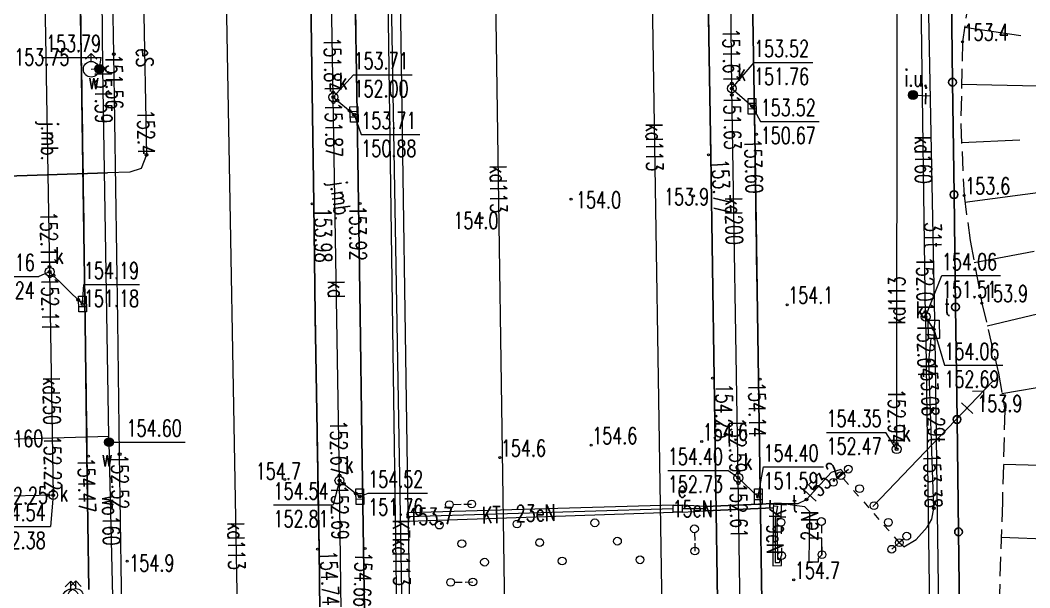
# Model space of a CAD drawing. Header units: metres. Extents: x 7583802 to 7586368, y 5958992 to 5960558.
# Drawn here: x 7585909 to 7585999.7, y 5959145.9 to 5959196.9 of the extents above; entities that cross this region are included whole.
import ezdxf
from ezdxf.enums import TextEntityAlignment as Align

# ---------------------------------------------------------------- set-up
doc = ezdxf.new("R2010")
doc.units = ezdxf.units.M
for name, pattern in [('3_1', [0]), ('3_BUBZ02', [2.45, 1.75, -0.7]), ('3_BUBZ02G', [2.45, 1.75, -0.7]), ('3_KTJZ01', [4, 3, -1]), ('3_KTKR01', [0]), ('4_1', [0]), ('4_SUOP03_13', [0]), ('4_SUOP05_02', [0]), ('4_SUPE_01', [0]), ('4_SUPI_01', [0]), ('4_SUPK_01', [0]), ('4_SUPT_01', [0]), ('4_SUPW_01', [0]), ('4_SUSM03_02', [0]), ('4_SUUS18_02', [0]), ('4_SUUS22_02', [0])]:
    doc.linetypes.add(name, pattern=pattern)
doc.layers.get('0').update_dxf_attribs({"color": 250, "linetype": 'CONTINUOUS', "lineweight": 100})
for name, color, linetype, lineweight in [('BUBZ_L_1', 7, '3_BUBZ02', 18), ('KTJZ_E_T_0', 7, 'CONTINUOUS', 15), ('KTJZ_L_0', 7, '3_KTJZ01', 18), ('KTKR_L_0', 7, '3_KTKR01', 25), ('KTOK_L_4', 7, 'CONTINUOUS', 25), ('RTPW_T_0', 7, 'CONTINUOUS', 15), ('RTPW_T_1', 7, 'CONTINUOUS', 15), ('SUOE_L_1', 1, '4_SUOP03_13', 25), ('SUOP_E_T_0', 7, 'CONTINUOUS', 18), ('SUOP_L_0', 7, '4_SUOP05_02', 18), ('SUPE_E_T_2', 1, 'CONTINUOUS', 15), ('SUPE_E_T_3', 1, 'CONTINUOUS', 15), ('SUPE_L_1', 1, '4_SUPE_01', 18), ('SUPE_L_2', 1, '4_SUPE_01', 18), ('SUPE_L_3', 1, '4_SUPE_01', 18), ('SUPI_E_T_0', 7, 'CONTINUOUS', 15), ('SUPI_L_0', 7, '4_SUPI_01', 18), ('SUPK_E_T_0', 34, 'CONTINUOUS', 15), ('SUPK_L_0', 34, '4_SUPK_01', 18), ('SUPT_E_T_0', 30, 'CONTINUOUS', 15), ('SUPT_L_0', 30, '4_SUPT_01', 18), ('SUPW_E_T_0', 5, 'CONTINUOUS', 15), ('SUPW_L_0', 5, '4_SUPW_01', 18), ('SUSM_L_4', 7, 'CONTINUOUS', 18), ('SUSM_T_3', 7, 'CONTINUOUS', 18), ('SUTE_T_0', 1, 'CONTINUOUS', 18), ('SUTI_T_0', 7, 'CONTINUOUS', 18), ('SUTK_T_0', 34, 'CONTINUOUS', 18), ('SUTT_T_0', 30, 'CONTINUOUS', 18), ('SUTW_T_0', 5, 'CONTINUOUS', 18), ('SUUE_E_T_2', 7, 'CONTINUOUS', 15), ('SUUE_L_3', 7, '4_1', 18), ('SUUI_E_T_6', 7, 'CONTINUOUS', 15), ('SUUI_T_8', 7, 'CONTINUOUS', 18), ('SUUK_E_T_3', 7, 'CONTINUOUS', 15), ('SUUK_T_0', 7, 'CONTINUOUS', 18), ('SUUK_T_4', 7, 'CONTINUOUS', 13), ('SUUT_E_T_3', 7, 'CONTINUOUS', 15), ('SUUT_L_3', 7, '4_SUUS22_02', 13), ('SUUW_E_T_5', 7, 'CONTINUOUS', 15), ('SUUW_T_0', 7, 'CONTINUOUS', 18), ('SUUW_T_7', 7, 'CONTINUOUS', 15)]:
    doc.layers.add(name, color=color, linetype=linetype, lineweight=lineweight)
doc.styles.get("Standard").update_dxf_attribs({"font": 'Simplex.SHX', "width": 0.75})

# ---------------------------------------------------------------- blocks, each defined once
blk = doc.blocks.new('3_RTPW01')
at = {"linetype": 'CONTINUOUS'}
blk.add_circle((0, 0), 0.09, dxfattribs=at)
blk = doc.blocks.new('3_RTPW02')
at = {"linetype": 'CONTINUOUS'}
blk.add_circle((0, 0), 0.09, dxfattribs=at)
blk = doc.blocks.new('4_SUSM04_01')
at = {"linetype": 'CONTINUOUS'}
blk.add_circle((0, 0), 0.35, dxfattribs=at)
blk = doc.blocks.new('4_SUPS01_03')
at = {"linetype": 'CONTINUOUS'}
blk.add_circle((0, 0), 0.125, dxfattribs=at)
blk = doc.blocks.new('4_SUPS01_10')
at = {"linetype": 'CONTINUOUS'}
blk.add_circle((0, 0), 0.125, dxfattribs=at)
blk = doc.blocks.new('4_SUPS01_05')
at = {"linetype": 'CONTINUOUS'}
blk.add_circle((0, 0), 0.125, dxfattribs=at)
blk = doc.blocks.new('4_SUPS01_07')
at = {"linetype": 'CONTINUOUS'}
blk.add_circle((0, 0), 0.125, dxfattribs=at)
blk = doc.blocks.new('4_SUPS01_08')
at = {"linetype": 'CONTINUOUS'}
blk.add_circle((0, 0), 0.125, dxfattribs=at)
blk = doc.blocks.new('4_SUUS31_01')
at = {"linetype": 'CONTINUOUS'}
for radius in [0.4, 0.36, 0.32, 0.28, 0.24, 0.2, 0.16, 0.12, 0.08, 0.04, 0.0114]:
    blk.add_circle((0, 0), radius, dxfattribs=at)
blk = doc.blocks.new('4_SUUS22_01')
at = {"linetype": 'CONTINUOUS'}
blk.add_circle((0, 0), 0.4, dxfattribs=at)
blk = doc.blocks.new('4_SUUS05')
at = {"linetype": 'CONTINUOUS'}
for p, q in [((-0.7, -0.35), (-0.7, 0.35)), ((-0.7, 0.35), (0.7, 0.35)), ((-0.245, 0.35), (-0.245, -0.35)), ((0.245, 0.35), (0.245, -0.35)), ((0.7, 0.35), (0.7, -0.35)), ((0.7, -0.35), (-0.7, -0.35))]:
    blk.add_line(p, q, dxfattribs=at)
blk = doc.blocks.new('4_SUUS02')
at = {"linetype": 'CONTINUOUS'}
for p, q in [((0, 1.4), (-0.495, 0.905)), ((0, 1.4), (0.495, 0.905)), ((0, 0.7), (0, 1.4))]:
    blk.add_line(p, q, dxfattribs=at)
blk.add_circle((0, 0), 0.7, dxfattribs=at)
blk = doc.blocks.new('4_SUUS25')
at = {"linetype": 'CONTINUOUS'}
for radius in [0.4, 0.35, 0.3, 0.25, 0.2, 0.15, 0.1, 0.05, 0.0143]:
    blk.add_circle((0, 0), radius, dxfattribs=at)

msp = doc.modelspace()

# ---------------------------------------------------------------- linework, layer by layer
at = {"layer": 'BUBZ_L_1', "linetype": '3_BUBZ02G'}
for p, q in [((7585994.19, 5959198.81), (7585993.63, 5959194.96)), ((7585993.63, 5959194.96), (7585993.47, 5959187.55)), ((7585993.47, 5959187.55), (7585993.77, 5959181.15)), ((7585993.77, 5959181.15), (7585994.31, 5959177.09)), ((7585994.31, 5959177.09), (7585995.37, 5959171.48)), ((7585995.37, 5959171.48), (7585996.85, 5959165.18)), ((7585996.85, 5959165.18), (7585997.43, 5959161.85)), ((7585997.43, 5959161.85), (7585997.21, 5959153.58)), ((7585997.21, 5959153.58), (7585996.77, 5959140.22))]:
    msp.add_line(p, q, dxfattribs=at)
at = {"layer": 'BUBZ_L_1', "linetype": '3_1'}
for p, q in [((7585993.82, 5959196.268), (7585998.877, 5959195.532)), ((7585993.548, 5959191.144), (7586003.823, 5959190.922)), ((7585993.547, 5959185.903), (7585998.785, 5959186.148)), ((7585993.851, 5959180.541), (7586004.501, 5959181.958)), ((7585994.682, 5959175.122), (7586000.071, 5959176.14)), ((7585995.848, 5959169.445), (7586007.134, 5959172.096)), ((7585997.169, 5959163.348), (7586003.317, 5959164.419)), ((7585997.301, 5959156.994), (7586010.053, 5959156.655)), ((7585997.106, 5959150.432), (7586003.668, 5959150.216))]:
    msp.add_line(p, q, dxfattribs=at)
at = {"layer": 'KTJZ_L_0', "linetype": '3_KTJZ01'}
for p, q in [((7585970.41, 5959222.75), (7585971, 5959184.74)), ((7585938.9, 5959210.46), (7585939.19, 5959190.44)), ((7585914.23, 5959206.83), (7585914.44, 5959193.82)), ((7585974.96, 5959186.64), (7585974.68, 5959204.63)), ((7585935.2, 5959190.42), (7585935.04, 5959200.44)), ((7585914.44, 5959193.82), (7585914.79, 5959169.77)), ((7585935.34, 5959180.4), (7585935.2, 5959190.42)), ((7585939.19, 5959190.44), (7585939.49, 5959170.42)), ((7585975.3, 5959164.65), (7585974.96, 5959186.64)), ((7585971, 5959184.74), (7585971.61, 5959144.71)), ((7585935.47, 5959170.4), (7585935.34, 5959180.4)), ((7585935.69, 5959156.38), (7585935.47, 5959170.4)), ((7585939.49, 5959170.42), (7585939.65, 5959159.4)), ((7585914.79, 5959169.77), (7585914.95, 5959157.73)), ((7585975.61, 5959144.64), (7585975.3, 5959164.65)), ((7585939.65, 5959159.4), (7585939.8, 5959149.42)), ((7585914.95, 5959157.73), (7585915.11, 5959145.74)), ((7585935.81, 5959149.37), (7585935.69, 5959156.38)), ((7585936, 5959136.37), (7585935.81, 5959149.37)), ((7585939.8, 5959149.42), (7585940, 5959136.4))]:
    msp.add_line(p, q, dxfattribs=at)
at = {"layer": 'KTKR_L_0', "linetype": '3_KTKR01'}
for p, q in [((7585970.41, 5959222.75), (7585971, 5959184.74)), ((7585939.19, 5959190.44), (7585938.9, 5959210.46)), ((7585914.44, 5959193.82), (7585914.23, 5959206.83)), ((7585974.68, 5959204.63), (7585974.96, 5959186.64)), ((7585935.04, 5959200.44), (7585935.2, 5959190.42)), ((7585914.79, 5959169.77), (7585914.44, 5959193.82)), ((7585935.2, 5959190.42), (7585935.34, 5959180.4)), ((7585939.49, 5959170.42), (7585939.19, 5959190.44)), ((7585974.96, 5959186.64), (7585975.3, 5959164.65)), ((7585971, 5959184.74), (7585971.61, 5959144.71)), ((7585935.34, 5959180.4), (7585935.47, 5959170.4)), ((7585935.47, 5959170.4), (7585935.69, 5959156.38)), ((7585939.65, 5959159.4), (7585939.49, 5959170.42)), ((7585914.95, 5959157.73), (7585914.79, 5959169.77)), ((7585975.3, 5959164.65), (7585975.61, 5959144.64)), ((7585939.8, 5959149.42), (7585939.65, 5959159.4)), ((7585915.11, 5959145.74), (7585914.95, 5959157.73)), ((7585935.69, 5959156.38), (7585935.81, 5959149.37)), ((7585935.81, 5959149.37), (7585936, 5959136.37)), ((7585940, 5959136.4), (7585939.8, 5959149.42))]:
    msp.add_line(p, q, dxfattribs=at)
at = {"layer": 'KTOK_L_4'}
for p, q in [((7585992.731, 5959191.32), (7585992.596, 5959201.42)), ((7585992.867, 5959181.22), (7585992.731, 5959191.32)), ((7585993.003, 5959171.12), (7585992.867, 5959181.22)), ((7585993.139, 5959161.019), (7585993.003, 5959171.12)), ((7585993.274, 5959150.919), (7585993.139, 5959161.019)), ((7585993.41, 5959140.819), (7585993.274, 5959150.919))]:
    msp.add_line(p, q, dxfattribs=at)
for centre in [(7585992.731, 5959191.32), (7585992.867, 5959181.22), (7585993.003, 5959171.12), (7585993.139, 5959161.019), (7585993.274, 5959150.919)]:
    msp.add_circle(centre, 0.35, dxfattribs=at)
at = {"layer": 'SUOE_L_1', "linetype": '4_1'}
for p, q in [((7585916.79, 5959183.17), (7585903.85, 5959182.76)), ((7585976.66, 5959153.46), (7585970.52, 5959153.2)), ((7585976.6, 5959153.08), (7585970.54, 5959152.8))]:
    msp.add_line(p, q, dxfattribs=at)
at = {"layer": 'SUOP_L_0', "linetype": '4_1'}
for p, q in [((7585941.62, 5959223.88), (7585942.85, 5959138.09)), ((7585943.82, 5959152.636), (7585942.76, 5959222.67)), ((7585967.64, 5959153.31), (7585943.82, 5959152.636)), ((7585967.64, 5959152.69), (7585967.64, 5959153.31)), ((7585970.52, 5959153.2), (7585968.44, 5959153.31)), ((7585968.44, 5959153.31), (7585968.44, 5959152.69)), ((7585968.44, 5959152.69), (7585970.54, 5959152.8)), ((7585970.54, 5959152.8), (7585970.52, 5959153.2)), ((7585976.6, 5959153.08), (7585976.57, 5959147.87)), ((7585976.66, 5959153.46), (7585976.6, 5959153.08)), ((7585977.37, 5959153.46), (7585976.66, 5959153.46)), ((7585977.32, 5959152.13), (7585977.37, 5959153.46)), ((7585943.82, 5959152.636), (7585943.832, 5959151.879)), ((7585943.832, 5959151.879), (7585943.82, 5959152.636)), ((7585943.832, 5959151.879), (7585967.64, 5959152.69)), ((7585944.04, 5959138.11), (7585943.832, 5959151.879)), ((7585976.97, 5959151.43), (7585976.97, 5959152.13)), ((7585976.97, 5959152.13), (7585977.32, 5959152.13)), ((7585977.02, 5959149.14), (7585976.97, 5959151.43)), ((7585977.02, 5959148.44), (7585977.02, 5959149.14)), ((7585977.37, 5959148.44), (7585977.02, 5959148.44)), ((7585977.37, 5959147.89), (7585977.37, 5959148.44)), ((7585976.57, 5959147.87), (7585977.37, 5959147.89))]:
    msp.add_line(p, q, dxfattribs=at)
at = {"layer": 'SUPE_L_1', "linetype": '4_SUPE_01'}
for p, q in [((7585996.333, 5959164.423), (7585985.562, 5959153.207)), ((7585995.502, 5959163.557), (7585994.512, 5959163.537)), ((7585995.502, 5959163.557), (7585995.522, 5959162.568)), ((7585993.543, 5959162.528), (7585994.552, 5959161.558))]:
    msp.add_line(p, q, dxfattribs=at)
at = {"layer": 'SUPE_L_2', "linetype": '4_SUPE_01'}
for p, q in [((7585919.99, 5959201.78), (7585920.31, 5959184.8)), ((7585920.31, 5959184.8), (7585919.83, 5959183.58)), ((7585919.83, 5959183.58), (7585918.82, 5959183.24)), ((7585916.79, 5959183.17), (7585903.85, 5959182.76)), ((7585918.82, 5959183.24), (7585916.79, 5959183.17))]:
    msp.add_line(p, q, dxfattribs=at)
at = {"layer": 'SUPE_L_3', "linetype": '4_SUPE_01'}
for p, q in [((7585967.64, 5959153), (7585943.826, 5959152.258)), ((7585970.53, 5959153), (7585968.44, 5959153)), ((7585970.52, 5959153.2), (7585976.66, 5959153.46)), ((7585970.54, 5959152.8), (7585976.6, 5959153.08)), ((7585976.63, 5959153.27), (7585976.998, 5959153.234)), ((7585976.998, 5959153.234), (7585976.782, 5959152.12)), ((7585978.74, 5959153.27), (7585977.37, 5959153.46)), ((7585979.46, 5959153.17), (7585978.74, 5959153.27)), ((7585979.9, 5959152.72), (7585979.46, 5959153.17)), ((7585979.88, 5959150.36), (7585979.9, 5959152.72)), ((7585976.782, 5959152.12), (7585976.795, 5959148.155)), ((7585979.86, 5959148.19), (7585979.88, 5959150.36)), ((7585980.975, 5959150.36), (7585979.88, 5959150.36)), ((7585981, 5959148.87), (7585980.975, 5959150.36)), ((7585976.795, 5959148.155), (7585977.195, 5959148.165)), ((7585977.195, 5959148.165), (7585977.37, 5959148.79)), ((7585980.65, 5959148.2), (7585979.86, 5959148.19)), ((7585980.65, 5959148.514), (7585981, 5959148.87)), ((7585980.65, 5959148.514), (7585980.65, 5959148.2))]:
    msp.add_line(p, q, dxfattribs=at)
at = {"layer": 'SUPI_L_0', "linetype": '4_1'}
msp.add_line((7585989.18, 5959190.17), (7585990.741, 5959190.113), dxfattribs=at)
at = {"layer": 'SUPK_L_0', "linetype": '4_1'}
for p, q in [((7585953, 5959110.43), (7585951.24, 5959228.4)), ((7585965.28, 5959228.53), (7585967.09, 5959112.47)), ((7585972.9, 5959190.76), (7585972.42, 5959228.76)), ((7585990.31, 5959170.25), (7585989.48, 5959228.86)), ((7585987.75, 5959227.15), (7585987.71, 5959158.35)), ((7585937.09, 5959189.97), (7585936.56, 5959217.66)), ((7585943.38, 5959138.36), (7585942.01, 5959217.64)), ((7585928.55, 5959140.29), (7585927.19, 5959215.01)), ((7585910.98, 5959210.14), (7585911.6, 5959174.29)), ((7585937.64, 5959155.53), (7585937.09, 5959189.97)), ((7585937.09, 5959189.97), (7585938.95, 5959188.43)), ((7585972.9, 5959190.76), (7585974.72, 5959189.16)), ((7585973.48, 5959155.78), (7585972.9, 5959190.76)), ((7585911.6, 5959174.29), (7585914.55, 5959171.39)), ((7585911.6, 5959174.29), (7585911.92, 5959154.23)), ((7585991.05, 5959169.12), (7585990.31, 5959170.25)), ((7585990.31, 5959170.25), (7585990.95, 5959123.33)), ((7585937.87, 5959139.33), (7585937.64, 5959155.53)), ((7585937.64, 5959155.53), (7585939.47, 5959154.09)), ((7585973.48, 5959155.78), (7585975.28, 5959154.08)), ((7585973.98, 5959120.46), (7585973.48, 5959155.78)), ((7585911.92, 5959154.23), (7585894.73, 5959153.82))]:
    msp.add_line(p, q, dxfattribs=at)
at = {"layer": 'SUPT_L_0', "linetype": '4_SUPT_01'}
for p, q in [((7585991.135, 5959169.946), (7585989.975, 5959229.301)), ((7585991.135, 5959169.946), (7585991.05, 5959169.12)), ((7585991.16, 5959168.296), (7585991.05, 5959169.12)), ((7585990.61, 5959166.26), (7585990.824, 5959168.293)), ((7585991.815, 5959123.035), (7585991.16, 5959168.296)), ((7585990.86, 5959158.17), (7585990.61, 5959166.26)), ((7585991.05, 5959153.06), (7585990.86, 5959158.17)), ((7585982.7, 5959156.53), (7585981.82, 5959156.26)), ((7585982.7, 5959156.53), (7585982.979, 5959156.215)), ((7585979.6, 5959153.82), (7585981.82, 5959156.26)), ((7585978.85, 5959153.48), (7585979.6, 5959153.82)), ((7585977.37, 5959153.46), (7585978.85, 5959153.48)), ((7585990.86, 5959152.06), (7585991.05, 5959153.06)), ((7585990.44, 5959151.34), (7585990.86, 5959152.06)), ((7585989.46, 5959150.25), (7585990.44, 5959151.34)), ((7585988.35, 5959149.57), (7585989.46, 5959150.25)), ((7585988.35, 5959149.57), (7585987.945, 5959149.945))]:
    msp.add_line(p, q, dxfattribs=at)
at = {"layer": 'SUPW_L_0', "linetype": '4_1'}
for p, q in [((7585916.39, 5959192.55), (7585916.14, 5959211.75)), ((7585917.36, 5959193.83), (7585917.2, 5959205.8)), ((7585917.73, 5959169.87), (7585917.36, 5959193.83)), ((7585915.33, 5959192.49), (7585916.07, 5959192.52)), ((7585916.07, 5959192.52), (7585916.39, 5959192.55)), ((7585916.931, 5959159.513), (7585916.39, 5959192.55)), ((7585917.89, 5959157.9), (7585917.73, 5959169.87)), ((7585904.07, 5959159.13), (7585916.931, 5959159.513)), ((7585916.94, 5959158.98), (7585916.931, 5959159.513)), ((7585917.55, 5959134.81), (7585916.94, 5959158.98)), ((7585918.05, 5959145.92), (7585917.89, 5959157.9)), ((7585918.18, 5959133.83), (7585918.05, 5959145.92))]:
    msp.add_line(p, q, dxfattribs=at)
at = {"layer": 'SUSM_L_4', "linetype": '4_SUSM03_02'}
for p, q in [((7585982.845, 5959156.097), (7585983.37, 5959156.56)), ((7585982.283, 5959155.601), (7585982.808, 5959156.064)), ((7585982.925, 5959155.701), (7585983.385, 5959155.174)), ((7585983.84, 5959154.652), (7585984.295, 5959154.13)), ((7585984.75, 5959153.609), (7585985.205, 5959153.087)), ((7585947.87, 5959153.379), (7585948.57, 5959153.396)), ((7585948.82, 5959153.403), (7585949.52, 5959153.42)), ((7585985.66, 5959152.565), (7585986.115, 5959152.044)), ((7585977.326, 5959151.43), (7585977.338, 5959150.73)), ((7585980.956, 5959151.5), (7585980.968, 5959150.8)), ((7585986.57, 5959151.522), (7585987.025, 5959151)), ((7585969.547, 5959150.84), (7585969.561, 5959150.14)), ((7585987.485, 5959150.473), (7585987.945, 5959149.945)), ((7585988.356, 5959150.301), (7585987.827, 5959149.842)), ((7585969.566, 5959149.9), (7585969.58, 5959149.2)), ((7585977.358, 5959149.49), (7585977.37, 5959148.79)), ((7585980.988, 5959149.57), (7585981, 5959148.87)), ((7585987.799, 5959149.818), (7585987.27, 5959149.36)), ((7585947.98, 5959146.387), (7585948.68, 5959146.401)), ((7585948.93, 5959146.406), (7585949.63, 5959146.42))]:
    msp.add_line(p, q, dxfattribs=at)
for centre in [(7585983.37, 5959156.56), (7585982.02, 5959155.37), (7585982.695, 5959155.965), (7585947.52, 5959153.37), (7585949.52, 5959153.42), (7585977.32, 5959151.78), (7585980.95, 5959151.85), (7585969.54, 5959151.19), (7585988.62, 5959150.53), (7585987.945, 5959149.945), (7585969.58, 5959149.2), (7585977.37, 5959148.79), (7585981, 5959148.87), (7585987.27, 5959149.36), (7585947.63, 5959146.38), (7585949.63, 5959146.42)]:
    msp.add_circle(centre, 0.35, dxfattribs=at)
at = {"layer": 'SUTK_T_0', "linetype": 'CONTINUOUS'}
for p, q in [((7585972.9, 5959190.76), (7585974.899, 5959193.088)), ((7585974.899, 5959193.088), (7585980.164, 5959193.088)), ((7585937.09, 5959189.97), (7585938.905, 5959191.984)), ((7585938.905, 5959191.984), (7585944.17, 5959191.984)), ((7585974.72, 5959189.16), (7585975.491, 5959187.789)), ((7585938.95, 5959188.43), (7585939.605, 5959186.624)), ((7585975.491, 5959187.789), (7585980.756, 5959187.789)), ((7585939.605, 5959186.624), (7585944.871, 5959186.624)), ((7585905.308, 5959173.873), (7585910.628, 5959173.873)), ((7585911.6, 5959174.29), (7585910.628, 5959173.873)), ((7585990.31, 5959170.25), (7585991.781, 5959173.945)), ((7585991.781, 5959173.945), (7585997.046, 5959173.945)), ((7585914.55, 5959171.39), (7585914.683, 5959173.143)), ((7585914.683, 5959173.143), (7585919.677, 5959173.143)), ((7585981.412, 5959159.861), (7585986.732, 5959159.861)), ((7585987.71, 5959158.35), (7585986.732, 5959159.861)), ((7585967.152, 5959156.445), (7585972.526, 5959156.445)), ((7585973.48, 5959155.78), (7585972.526, 5959156.445)), ((7585975.28, 5959154.08), (7585975.749, 5959156.75)), ((7585975.749, 5959156.75), (7585981.123, 5959156.75)), ((7585937.64, 5959155.53), (7585937.088, 5959153.34)), ((7585911.92, 5959154.23), (7585911.668, 5959151.402)), ((7585939.47, 5959154.09), (7585940.228, 5959154.404)), ((7585940.228, 5959154.404), (7585945.548, 5959154.404)), ((7585931.714, 5959153.34), (7585937.088, 5959153.34)), ((7585906.294, 5959151.402), (7585911.668, 5959151.402))]:
    msp.add_line(p, q, dxfattribs=at)
at = {"layer": 'SUTT_T_0', "linetype": 'CONTINUOUS'}
for p, q in [((7585991.05, 5959169.12), (7585991.999, 5959165.885)), ((7585991.999, 5959165.885), (7585997.265, 5959165.885))]:
    msp.add_line(p, q, dxfattribs=at)
at = {"layer": 'SUTW_T_0', "linetype": 'CONTINUOUS'}
for p, q in [((7585911.014, 5959193.55), (7585916.225, 5959193.55)), ((7585916.07, 5959192.52), (7585916.225, 5959193.55)), ((7585916.94, 5959158.98), (7585918.516, 5959158.991)), ((7585918.516, 5959158.991), (7585923.782, 5959158.991))]:
    msp.add_line(p, q, dxfattribs=at)
at = {"layer": 'SUUE_L_3', "linetype": '4_SUUS18_02'}
for p, q in [((7585967.64, 5959152.69), (7585967.64, 5959153.31)), ((7585967.64, 5959153.31), (7585968.44, 5959153.31)), ((7585968.44, 5959153.31), (7585968.44, 5959152.69)), ((7585968.44, 5959152.69), (7585967.64, 5959152.69))]:
    msp.add_line(p, q, dxfattribs=at)
at = {"layer": 'SUUT_L_3', "linetype": '4_SUUS22_02'}
for p, q in [((7585990.54, 5959169.94), (7585991.54, 5959169.95)), ((7585990.56, 5959168.29), (7585990.54, 5959169.94)), ((7585991.54, 5959169.95), (7585991.56, 5959168.3)), ((7585991.56, 5959168.3), (7585990.56, 5959168.29))]:
    msp.add_line(p, q, dxfattribs=at)

# ---------------------------------------------------------------- block references
at = {"layer": 'RTPW_T_0'}
for p in [(7585993.63, 5959194.96), (7585958.45, 5959180.82), (7585969.46, 5959181.1), (7585993.77, 5959181.15), (7585950.45, 5959179.13), (7585977.87, 5959171.33), (7585995.37, 5959171.48), (7585997.43, 5959161.85), (7585970.19, 5959159.03), (7585960.25, 5959158.71), (7585952.05, 5959157.59), (7585932.73, 5959155.63), (7585918.56, 5959148.28), (7585978.46, 5959146.61)]:
    msp.add_blockref('3_RTPW01', p, dxfattribs=at)
at = {"layer": 'RTPW_T_1'}
for p in [(7585975.11, 5959186.64), (7585970.81, 5959184.79), (7585935.19, 5959180.4), (7585939.49, 5959180.43), (7585971.16, 5959164.73), (7585975.45, 5959164.65), (7585915.1, 5959157.73), (7585935.66, 5959149.37), (7585939.95, 5959149.42)]:
    msp.add_blockref('3_RTPW02', p, dxfattribs=at)
at = {"layer": 'SUSM_T_3'}
for p in [(7585984.38, 5959154.8), (7585985.68, 5959153.28), (7585946.61, 5959151.53), (7585953.6, 5959151.63), (7585960.59, 5959151.73), (7585986.97, 5959151.77), (7585948.64, 5959149.86), (7585955.63, 5959149.96), (7585962.62, 5959150.08), (7585950.68, 5959148.2), (7585957.65, 5959148.3), (7585964.65, 5959148.41)]:
    msp.add_blockref('4_SUSM04_01', p, dxfattribs=at)
at = {"layer": 'SUTE_T_0'}
for p in [(7585920.31, 5959184.8), (7585943.826, 5959152.258)]:
    msp.add_blockref('4_SUPS01_03', p, dxfattribs=at)
at = {"layer": 'SUTI_T_0'}
for p in [(7585990.61, 5959166.26), (7585991.05, 5959153.06)]:
    msp.add_blockref('4_SUPS01_10', p, dxfattribs=at)
at = {"layer": 'SUTK_T_0'}
for p in [(7585972.894, 5959191.209), (7585972.9, 5959190.76), (7585937.081, 5959190.414), (7585937.09, 5959189.97), (7585972.909, 5959190.201), (7585937.097, 5959189.535), (7585937.452, 5959189.67), (7585974.72, 5959189.16), (7585938.544, 5959188.766), (7585938.95, 5959188.43), (7585911.592, 5959174.748), (7585911.6, 5959174.29), (7585911.607, 5959173.863), (7585911.942, 5959173.953), (7585914.168, 5959171.765), (7585914.55, 5959171.39), (7585990.304, 5959170.702), (7585990.31, 5959170.25), (7585990.54, 5959169.94), (7585987.71, 5959158.819), (7585987.71, 5959158.35), (7585973.473, 5959156.228), (7585937.64, 5959155.53), (7585937.641, 5959155.986), (7585973.48, 5959155.78), (7585973.487, 5959155.309), (7585911.914, 5959154.62), (7585937.645, 5959155.146), (7585938.023, 5959155.228), (7585911.454, 5959154.219), (7585911.92, 5959154.23), (7585939.119, 5959154.366), (7585939.47, 5959154.09), (7585975.28, 5959154.08)]:
    msp.add_blockref('4_SUPS01_05', p, dxfattribs=at)
at = {"layer": 'SUTT_T_0'}
for p in [(7585991.05, 5959169.12), (7585979.6, 5959153.82)]:
    msp.add_blockref('4_SUPS01_07', p, dxfattribs=at)
at = {"layer": 'SUTW_T_0'}
for p in [(7585917.36, 5959193.83), (7585916.07, 5959192.52), (7585916.39, 5959192.55), (7585916.94, 5959158.98), (7585917.89, 5959157.9)]:
    msp.add_blockref('4_SUPS01_08', p, dxfattribs=at)
at = {"layer": 'SUUI_T_8'}
msp.add_blockref('4_SUUS31_01', (7585989.18, 5959190.17), dxfattribs=at)
at = {"layer": 'SUUK_T_0'}
for p, rotation in [((7585938.95, 5959188.43), 271.71440912814086), ((7585974.72, 5959189.16), 270.66747090197214), ((7585914.55, 5959171.39), 270.65166584423275), ((7585939.47, 5959154.09), 270.7428010583282), ((7585975.28, 5959154.08), 89.8575488914249)]:
    msp.add_blockref('4_SUUS05', p, dxfattribs=dict(at, rotation=rotation))
at = {"layer": 'SUUK_T_4'}
for p in [(7585972.9, 5959190.76), (7585937.09, 5959189.97), (7585911.6, 5959174.29), (7585990.31, 5959170.25), (7585987.71, 5959158.35), (7585937.64, 5959155.53), (7585973.48, 5959155.78), (7585911.92, 5959154.23)]:
    msp.add_blockref('4_SUUS22_01', p, dxfattribs=at)
at = {"layer": 'SUUW_T_0'}
for p in [(7585915.33, 5959192.49), (7585913.5, 5959145.08), (7585913.94, 5959145.12)]:
    msp.add_blockref('4_SUUS02', p, dxfattribs=at)
at = {"layer": 'SUUW_T_7'}
for p in [(7585916.07, 5959192.52), (7585916.94, 5959158.98)]:
    msp.add_blockref('4_SUUS25', p, dxfattribs=at)

# ---------------------------------------------------------------- texts
at = {"layer": 'KTJZ_E_T_0', "width": 0.7}
for rotation, p in [(270, (7585911.39, 5959186.05)), (277.90716, (7585937.559, 5959180.689))]:
    msp.add_text('j.mb.', height=1.5, rotation=rotation, dxfattribs=at).set_placement(p, align=Align.MIDDLE)
at = {"layer": 'RTPW_T_0', "width": 0.7}
for s, p in [('153.4', (7585993.73, 5959195.06)), ('153.6', (7585993.87, 5959181.25)), ('153.9', (7585966.814, 5959180.282)), ('154.0', (7585958.899, 5959179.997)), ('154.0', (7585947.882, 5959178.143)), ('154.1', (7585977.97, 5959171.43)), ('153.9', (7585995.47, 5959171.58)), ('153.9', (7585994.958, 5959161.7)), ('154.6', (7585960.35, 5959158.81)), ('154.6', (7585970.29, 5959159.13)), ('154.6', (7585952.15, 5959157.69)), ('154.7', (7585930.124, 5959155.617)), ('154.9', (7585918.758, 5959147.368)), ('154.7', (7585978.56, 5959146.71))]:
    msp.add_text(s, height=1.5, dxfattribs=at).set_placement(p)
at = {"layer": 'RTPW_T_1', "width": 0.7}
msp.add_text('153.75', height=1.5, dxfattribs=at).set_placement((7585908.42, 5959192.83))
for s, rotation, p in [('153.60', 271.82129, (7585974.028, 5959186.228)), ('153.77', 272.78256, (7585971.083, 5959184.376)), ('153.92', 270.26168, (7585938.544, 5959180.231)), ('153.98', 270.51932, (7585935.411, 5959180.05)), ('154.23', 269.71063, (7585971.455, 5959164.255)), ('154.14', 270.90222, (7585974.391, 5959164.372)), ('154.47', 271.35358, (7585914.127, 5959157.582)), ('154.74', 272.91189, (7585935.887, 5959149.192)), ('154.66', 268.18875, (7585939.073, 5959149.139))]:
    msp.add_text(s, height=1.5, rotation=rotation, dxfattribs=at).set_placement(p)
at = {"layer": 'SUOP_E_T_0', "width": 0.7}
for rotation, p in [(86.5834, (7585977.04, 5959152.927)), (1.02304, (7585951.294, 5959152.442)), (270, (7585943.177, 5959151.214))]:
    msp.add_text('KT', height=1.5, rotation=rotation, dxfattribs=at).set_placement(p, align=Align.MIDDLE)
at = {"layer": 'SUPE_E_T_2', "width": 0.7}
msp.add_text('eS', height=1.5, rotation=271.07984, dxfattribs=at).set_placement((7585920.146, 5959193.527), align=Align.MIDDLE)
at = {"layer": 'SUPE_E_T_3', "width": 0.7}
msp.add_text('15eN', height=1.5, dxfattribs=at).set_placement((7585969.38, 5959153), align=Align.MIDDLE)
for s, rotation, p in [('23eN', 1.78576, (7585955.273, 5959152.614)), ('2eN', 89.595, (7585979.886, 5959151.47)), ('9eN', 270.1848, (7585976.788, 5959150.256))]:
    msp.add_text(s, height=1.5, rotation=rotation, dxfattribs=at).set_placement(p, align=Align.MIDDLE)
at = {"layer": 'SUPI_E_T_0', "width": 0.7}
msp.add_text('i', height=1.5, rotation=357.90877, dxfattribs=at).set_placement((7585990.336, 5959190.128), align=Align.MIDDLE)
at = {"layer": 'SUPK_E_T_0', "width": 0.7}
for s, rotation, p in [('kd113', 270.89348, (7585965.951, 5959185.482)), ('kd160', 270.81134, (7585990.11, 5959184.349)), ('kd113', 270.85473, (7585951.936, 5959181.72)), ('kd200', 270.94993, (7585973.097, 5959178.861)), ('kd113', 89.9667, (7585987.718, 5959171.709)), ('kd', 270.91492, (7585937.366, 5959172.706)), ('kd250', 270.91391, (7585911.785, 5959162.683)), ('kd113', 271.04274, (7585928.379, 5959149.659)), ('kd113', 270.99, (7585943.21, 5959148.224))]:
    msp.add_text(s, height=1.5, rotation=rotation, dxfattribs=at).set_placement(p, align=Align.MIDDLE)
at = {"layer": 'SUPT_E_T_0', "width": 0.7}
for s, rotation, p in [('31t', 271.11962, (7585990.986, 5959177.59)), ('t', 271.71298, (7585990.744, 5959161.932)), ('29t', 270.82911, (7585991.279, 5959160.071)), ('t', 0.57952, (7585978.562, 5959153.472))]:
    msp.add_text(s, height=1.5, rotation=rotation, dxfattribs=at).set_placement(p, align=Align.MIDDLE)
at = {"layer": 'SUPW_E_T_0', "width": 0.7}
for rotation, p in [(1.70576, (7585908.756, 5959159.27)), (271.44572, (7585917.117, 5959151.959))]:
    msp.add_text('wo160', height=1.5, rotation=rotation, dxfattribs=at).set_placement(p, align=Align.MIDDLE)
at = {"layer": 'SUTE_T_0', "width": 0.7}
msp.add_text('152.4', height=1.5, rotation=271.11018, dxfattribs=at).set_placement((7585920.31, 5959184.8), align=Align.MIDDLE_RIGHT)
msp.add_text('153.7', height=1.5, rotation=1.57211, dxfattribs=at).set_placement((7585943.826, 5959152.258), align=Align.MIDDLE_LEFT)
at = {"layer": 'SUTI_T_0', "width": 0.7}
msp.add_text('153.08', height=1.5, rotation=271.80679, dxfattribs=at).set_placement((7585990.61, 5959166.26), align=Align.MIDDLE_LEFT)
msp.add_text('153.38', height=1.5, rotation=272.18265, dxfattribs=at).set_placement((7585991.05, 5959153.06), align=Align.MIDDLE_RIGHT)
at = {"layer": 'SUTK_T_0', "width": 0.7}
for s, rotation, p in [('151.61', 270.7237, (7585972.894, 5959191.209)), ('151.84', 271.09654, (7585937.081, 5959190.414)), ('152.11', 270.99079, (7585911.592, 5959174.748)), ('152.01', 270.81134, (7585990.304, 5959170.702)), ('152.94', 269.96669, (7585987.71, 5959158.819)), ('152.59', 270.94993, (7585973.473, 5959156.228)), ('152.67', 271.04102, (7585937.641, 5959155.986)), ('152.22', 270.91391, (7585911.914, 5959154.62)), ('152.25', 1.3663, (7585911.454, 5959154.219))]:
    msp.add_text(s, height=1.5, rotation=rotation, dxfattribs=at).set_placement(p, align=Align.MIDDLE_RIGHT)
for s, p in [('153.52', (7585974.899, 5959195.088)), ('153.71', (7585938.905, 5959193.984)), ('151.76', (7585974.899, 5959192.588)), ('152.00', (7585938.905, 5959191.484)), ('153.52', (7585975.491, 5959189.789)), ('153.71', (7585939.605, 5959188.624)), ('150.67', (7585975.491, 5959187.289)), ('150.88', (7585939.605, 5959186.124)), ('154.16', (7585905.308, 5959175.873)), ('154.06', (7585991.781, 5959175.945)), ('154.19', (7585914.683, 5959175.143)), ('152.24', (7585905.308, 5959173.373)), ('151.51', (7585991.781, 5959173.445)), ('151.18', (7585914.683, 5959172.643)), ('154.35', (7585981.412, 5959161.861)), ('152.47', (7585981.412, 5959159.361)), ('154.40', (7585967.152, 5959158.445)), ('154.40', (7585975.749, 5959158.75)), ('154.52', (7585940.228, 5959156.404)), ('152.73', (7585967.152, 5959155.945)), ('151.59', (7585975.749, 5959156.25)), ('154.54', (7585931.714, 5959155.34)), ('151.76', (7585940.228, 5959153.904)), ('154.54', (7585906.294, 5959153.402)), ('152.81', (7585931.714, 5959152.84)), ('152.38', (7585906.294, 5959150.902))]:
    msp.add_text(s, height=1.5, dxfattribs=at).set_placement(p, align=Align.TOP_LEFT)
for s, rotation, p in [('151.63', 270.94993, (7585972.909, 5959190.201)), ('151.87', 270.91492, (7585937.097, 5959189.535)), ('152.11', 270.91391, (7585911.607, 5959173.863)), ('152.04', 270.78148, (7585990.317, 5959169.719)), ('152.69', 270.8134, (7585937.645, 5959155.146)), ('152.61', 270.81104, (7585973.487, 5959155.309))]:
    msp.add_text(s, height=1.5, rotation=rotation, dxfattribs=at).set_placement(p, align=Align.MIDDLE_LEFT)
at = {"layer": 'SUTT_T_0', "width": 0.7}
for s, p in [('154.06', (7585991.999, 5959167.885)), ('152.69', (7585991.999, 5959165.385))]:
    msp.add_text(s, height=1.5, dxfattribs=at).set_placement(p, align=Align.TOP_LEFT)
msp.add_text('153.2', height=1.5, rotation=47.70293, dxfattribs=at).set_placement((7585979.6, 5959153.82), align=Align.MIDDLE_LEFT)
at = {"layer": 'SUTW_T_0', "width": 0.7}
msp.add_text('153.79', height=1.5, dxfattribs=at).set_placement((7585916.225, 5959194.05), align=Align.RIGHT)
for s, rotation, p in [('151.56', 270.88471, (7585917.36, 5959193.83)), ('151.59', 270.93863, (7585916.39, 5959192.55)), ('152.52', 270.76518, (7585917.89, 5959157.9))]:
    msp.add_text(s, height=1.5, rotation=rotation, dxfattribs=at).set_placement(p, align=Align.MIDDLE_LEFT)
msp.add_text('154.60', height=1.5, dxfattribs=at).set_placement((7585918.516, 5959159.491))
at = {"layer": 'SUUE_E_T_2', "width": 0.7}
msp.add_text('e', height=1.5, dxfattribs=at).set_placement((7585968.027, 5959154.02))
at = {"layer": 'SUUI_E_T_6', "width": 0.7}
msp.add_text('i.u.', height=1.5, dxfattribs=at).set_placement((7585988.412, 5959190.949))
at = {"layer": 'SUUK_E_T_3', "width": 0.7}
for p in [(7585973.4, 5959191.46), (7585937.59, 5959190.67), (7585912.1, 5959174.99), (7585989.448, 5959170.129), (7585988.21, 5959159.05), (7585938.14, 5959156.23), (7585973.98, 5959156.48), (7585912.505, 5959153.655)]:
    msp.add_text('k', height=1.5, dxfattribs=at).set_placement(p)
at = {"layer": 'SUUT_E_T_3', "width": 0.7}
msp.add_text('t', height=1.5, dxfattribs=at).set_placement((7585992.002, 5959170.376))
at = {"layer": 'SUUW_E_T_5', "width": 0.7}
msp.add_text('w', height=1.5, dxfattribs=at).set_placement((7585916.072, 5959192.185), align=Align.TOP_RIGHT)
msp.add_text('w', height=1.5, dxfattribs=at).set_placement((7585916.263, 5959158.308), align=Align.TOP_LEFT)

doc.saveas('drawing.dxf')
